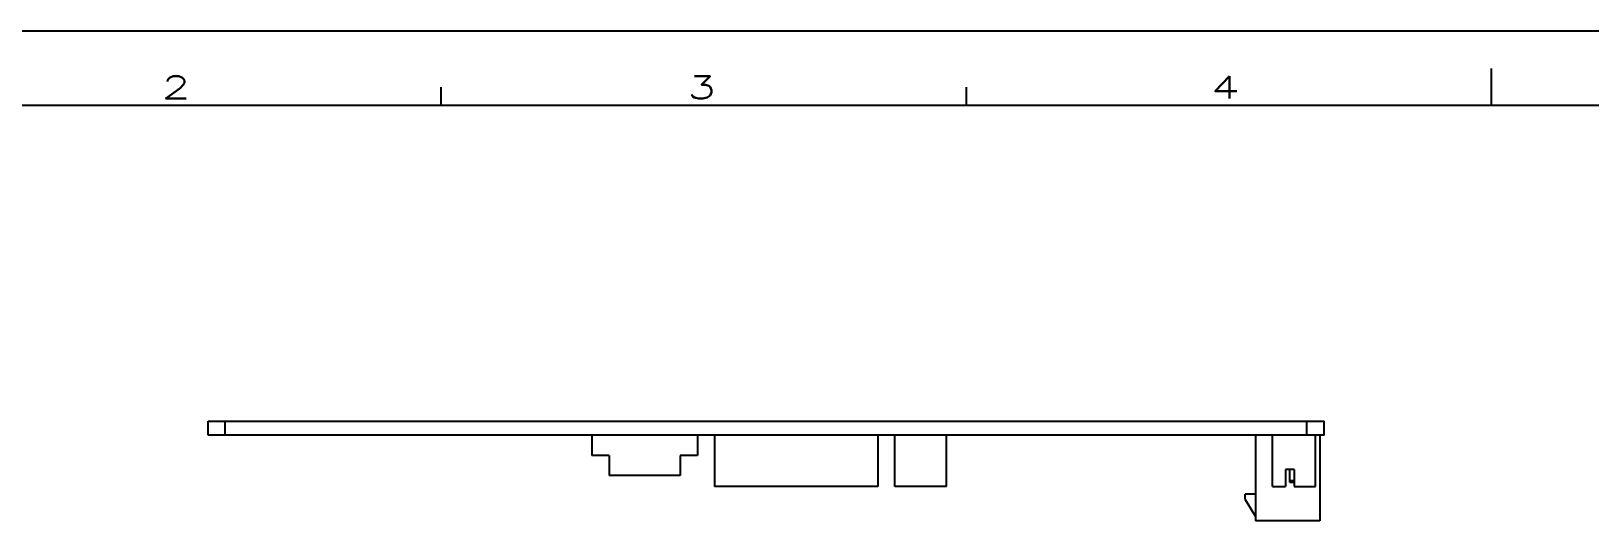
# Model space of a CAD drawing. Header units: inches. Extents: x 716 to 1232, y -1720 to -1356.
# Drawn here: x 808.1 to 989.6, y -1412.9 to -1355.9 of the extents above; entities that cross this region are included whole.
import ezdxf

# ---------------------------------------------------------------- set-up
doc = ezdxf.new("R2010")
doc.units = ezdxf.units.IN
doc.header["$LTSCALE"] = 20
doc.header["$MEASUREMENT"] = 0
doc.linetypes.add('CENTER2', pattern=[28.575, 19.05, -3.175, 3.175, -3.175])
doc.layers.get('0').update_dxf_attribs({"linetype": 'CONTINUOUS'})
doc.layers.add('CENTER', color=1, linetype='CENTER2', lineweight=15)
doc.layers.add('TITLE', color=5, linetype='CONTINUOUS')
doc.styles.add('Design', font='', dxfattribs={"width": 0.8})
doc.styles.add('Form', font='romans.shx', dxfattribs={"width": 0.7})
doc.styles.get('Design').set_extended_font_data('SimSun')

# ---------------------------------------------------------------- blocks, each defined once
blk = doc.blocks.new('10')
at = {"layer": 'TITLE', "color": 0}
blk.add_line((-816.31, -29.01), (-1113.31, -29.01), dxfattribs=at)
at = {"layer": 'TITLE', "color": 5}
for p, q in [((-962.3, -34.01), (-962.3, -31.51)), ((-1032.8, -34.01), (-1032.8, -32.76)), ((-997.55, -34.01), (-997.55, -32.76)), ((-821.3, -34.01), (-1103.3, -34.01))]:
    blk.add_line(p, q, dxfattribs=at)
at = {"layer": 'TITLE', "color": 6, "style": 'Form', "width": 1.5}
for s, p in [('2', (-1051.56, -33.54)), ('3', (-1016.29, -33.54)), ('4', (-981.14, -33.54))]:
    blk.add_text(s, height=1.5, dxfattribs=at).set_placement(p)
at = {"layer": 'TITLE', "color": 3, "ltscale": 10, "style": 'Design', "width": 0.8}
for tag, p in [('SCALE', (-843.55, -222.57)), ('SHEET', (-830.42, -227.68)), ('UNITS', (-909.5, -232.53)), ('REV', (-828.94, -232.54))]:
    blk.add_attdef(tag, p, '', height=2, dxfattribs=at)

msp = doc.modelspace()

# ---------------------------------------------------------------- linework, layer by layer
at = {"color": 7, "linetype": 'Continuous'}
for p, q in [((828.67, -1402.94), (828.67, -1401.34)), ((828.67, -1401.34), (958.67, -1401.34)), ((830.67, -1402.94), (830.67, -1401.34)), ((956.67, -1402.94), (956.67, -1401.34)), ((958.67, -1402.94), (958.67, -1401.34)), ((958.67, -1402.94), (828.67, -1402.94)), ((873.37, -1402.94), (873.37, -1405.34)), ((885.67, -1402.94), (885.67, -1405.34)), ((887.67, -1402.94), (887.67, -1408.94)), ((906.67, -1402.94), (906.67, -1408.94)), ((908.67, -1408.94), (908.67, -1402.94)), ((914.67, -1408.94), (914.67, -1402.94)), ((950.67, -1402.94), (950.67, -1412.94)), ((952.67, -1408.94), (952.67, -1402.94)), ((957.67, -1408.94), (957.67, -1402.94)), ((958.17, -1402.94), (958.17, -1412.94)), ((875.37, -1405.34), (873.37, -1405.34)), ((875.37, -1405.34), (875.37, -1407.64)), ((883.67, -1405.34), (883.67, -1407.64)), ((885.67, -1405.34), (883.67, -1405.34)), ((955.17, -1406.94), (954.17, -1406.94)), ((954.17, -1406.94), (954.17, -1408.94)), ((954.67, -1408.44), (954.67, -1406.94)), ((955.17, -1406.94), (955.17, -1408.94)), ((883.67, -1407.64), (875.37, -1407.64)), ((954.67, -1408.24), (955.17, -1408.24)), ((954.77, -1408.44), (954.67, -1408.24)), ((954.67, -1408.44), (955.17, -1408.44)), ((955.07, -1408.44), (955.17, -1408.24)), ((906.67, -1408.94), (887.67, -1408.94)), ((914.67, -1408.94), (908.67, -1408.94)), ((950.67, -1409.84), (949.47, -1409.84)), ((949.47, -1410.44), (949.47, -1409.84)), ((949.47, -1410.44), (950.67, -1412.44)), ((952.67, -1408.94), (954.17, -1408.94)), ((955.17, -1408.94), (957.67, -1408.94)), ((958.17, -1412.94), (950.67, -1412.94))]:
    msp.add_line(p, q, dxfattribs=at)

# ---------------------------------------------------------------- block references
at = {"layer": 'CENTER', "color": 0, "xscale": 1.735603446644332, "yscale": 1.735603446644332, "zscale": 1.735603446644332}
msp.add_blockref('10', (2648.35, -1305.54), dxfattribs=at)

doc.saveas('drawing.dxf')
